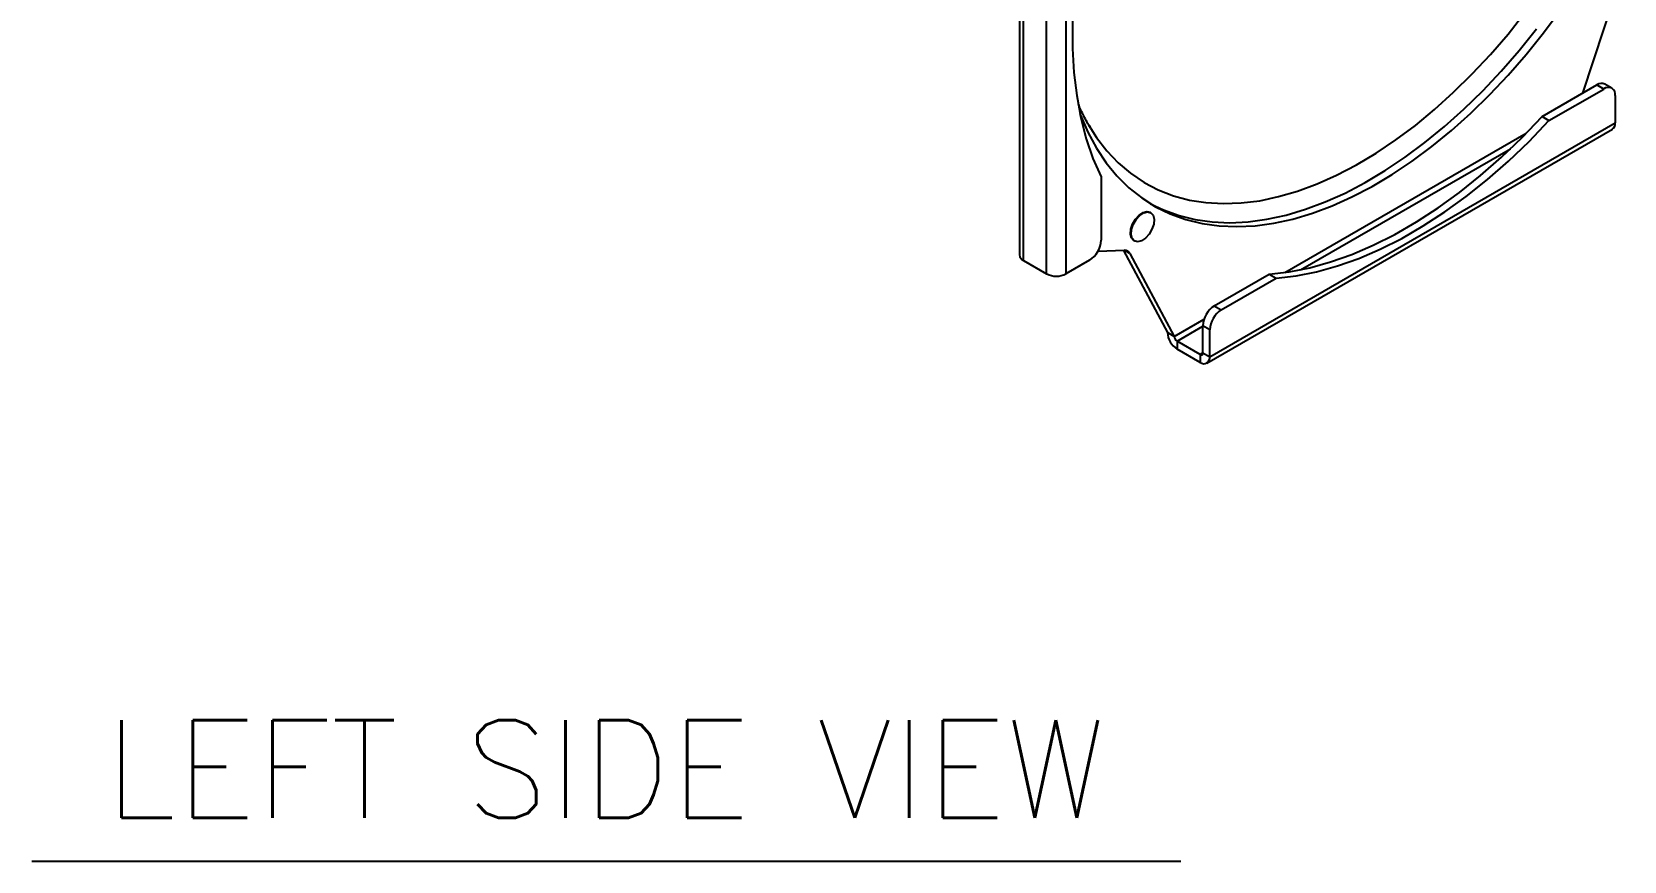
# Model space of a CAD drawing. Extents: x 16.5 to 113.1, y 4.4 to 84.5.
# Drawn here: x 22.81 to 35.03, y 54.68 to 61.04 of the extents above; entities that cross this region are included whole.
import ezdxf
from ezdxf.enums import TextEntityAlignment as Align

# ---------------------------------------------------------------- set-up
doc = ezdxf.new("R2010")
doc.units = 0
doc.header["$MEASUREMENT"] = 0
doc.layers.add('OBJECT', color=7, linetype='CONTINUOUS')
doc.styles.get("Standard").update_dxf_attribs({"font": 'SIMPLEX'})

msp = doc.modelspace()

# ---------------------------------------------------------------- linework, layer by layer
at = {"layer": 'OBJECT'}
for p, q in [((30.391, 62.926), (30.391, 59.333)), ((30.422, 59.29), (30.422, 62.883)), ((30.598, 59.188), (30.598, 62.781)), ((30.747, 62.781), (30.747, 59.188)), ((34.712, 60.575), (35.029, 61.533)), ((34.399, 60.394), (34.82, 60.637)), ((34.452, 60.364), (34.873, 60.606)), ((34.873, 60.606), (34.82, 60.637)), ((34.935, 60.612), (34.882, 60.643)), ((34.961, 60.555), (34.961, 60.347)), ((31.85, 58.551), (34.961, 60.347)), ((34.399, 60.394), (34.452, 60.364)), ((30.924, 60.325), (30.937, 60.303)), ((31.828, 58.503), (34.939, 60.299)), ((32.427, 59.198), (34.278, 60.267)), ((32.547, 59.219), (34.158, 60.148)), ((31.016, 59.931), (31.016, 59.445)), ((31.397, 59.657), (31.392, 59.66)), ((30.992, 59.362), (31.195, 59.369)), ((31.188, 59.368), (31.525, 58.739)), ((31.238, 59.344), (31.195, 59.369)), ((31.267, 59.443), (31.272, 59.44)), ((30.422, 59.29), (30.598, 59.188)), ((30.927, 59.292), (30.747, 59.188)), ((31.238, 59.344), (31.578, 58.708)), ((31.885, 58.943), (32.306, 59.185)), ((31.938, 58.912), (32.359, 59.155)), ((32.306, 59.185), (32.359, 59.155)), ((31.885, 58.943), (31.938, 58.912)), ((31.578, 58.708), (31.806, 58.84)), ((31.599, 58.671), (31.797, 58.786)), ((31.85, 58.759), (31.797, 58.79)), ((31.797, 58.581), (31.797, 58.79)), ((31.85, 58.551), (31.85, 58.759)), ((31.578, 58.708), (31.525, 58.739)), ((31.776, 58.569), (31.599, 58.671)), ((31.599, 58.671), (31.599, 58.61)), ((31.776, 58.508), (31.599, 58.61)), ((31.797, 58.581), (31.776, 58.569)), ((31.776, 58.569), (31.776, 58.508)), ((31.797, 58.581), (31.85, 58.551))]:
    msp.add_line(p, q, dxfattribs=at)
at = {"layer": 'OBJECT', "color": 1}
msp.add_line((22.814, 54.682), (31.629, 54.682), dxfattribs=at)
at = {"layer": 'OBJECT', "flags": 128}
for points in [[(31.016, 62.348), (30.954, 62.135), (30.902, 61.923), (30.861, 61.714), (30.829, 61.508), (30.808, 61.306), (30.798, 61.109), (30.798, 60.918), (30.808, 60.733), (30.829, 60.555), (30.861, 60.386), (30.902, 60.224), (30.954, 60.073), (31.016, 59.931)], [(30.854, 60.414), (30.858, 60.406), (30.915, 60.274), (30.981, 60.152), (31.055, 60.04), (31.138, 59.939), (31.23, 59.849), (31.328, 59.77), (31.434, 59.702), (31.547, 59.647), (31.667, 59.604), (31.792, 59.573), (31.922, 59.555), (32.058, 59.55), (32.198, 59.557), (32.341, 59.576), (32.488, 59.608), (32.637, 59.653), (32.789, 59.709), (32.941, 59.778), (33.095, 59.858), (33.249, 59.949), (33.402, 60.052), (33.554, 60.165), (33.704, 60.288), (33.852, 60.421), (33.998, 60.563), (34.139, 60.713), (34.277, 60.871), (34.41, 61.037), (34.538, 61.209)], [(30.937, 60.303), (30.981, 60.235), (31.06, 60.132), (31.148, 60.04), (31.243, 59.959), (31.346, 59.889), (31.455, 59.832), (31.571, 59.787), (31.694, 59.754), (31.821, 59.734), (31.954, 59.727), (32.091, 59.732), (32.233, 59.749), (32.377, 59.78), (32.524, 59.823), (32.673, 59.878), (32.823, 59.945), (32.975, 60.024), (33.126, 60.114), (33.277, 60.215), (33.427, 60.327), (33.575, 60.449), (33.721, 60.581), (33.864, 60.722), (34.003, 60.871), (34.138, 61.028), (34.268, 61.192)], [(31.395, 59.726), (31.494, 59.678), (31.614, 59.635), (31.739, 59.604), (31.869, 59.586), (32.005, 59.58), (32.145, 59.587), (32.288, 59.607), (32.435, 59.639), (32.584, 59.683), (32.736, 59.74), (32.888, 59.808), (33.042, 59.888), (33.196, 59.98), (33.349, 60.082), (33.501, 60.195), (33.651, 60.319), (33.799, 60.451), (33.945, 60.593), (34.086, 60.744), (34.224, 60.902), (34.357, 61.068)], [(32.306, 59.185), (32.46, 59.203), (32.617, 59.234), (32.777, 59.279), (32.94, 59.336), (33.104, 59.407), (33.27, 59.49), (33.435, 59.586), (33.601, 59.694), (33.765, 59.813), (33.928, 59.943), (34.088, 60.084), (34.246, 60.234), (34.399, 60.394)], [(32.359, 59.155), (32.513, 59.173), (32.67, 59.204), (32.83, 59.248), (32.993, 59.306), (33.157, 59.376), (33.323, 59.46), (33.488, 59.555), (33.654, 59.663), (33.818, 59.782), (33.981, 59.912), (34.141, 60.053), (34.299, 60.204), (34.452, 60.364)], [(31.267, 59.443), (31.266, 59.444), (31.249, 59.463), (31.241, 59.493), (31.244, 59.53), (31.258, 59.57), (31.28, 59.607), (31.308, 59.638), (31.338, 59.658), (31.368, 59.666), (31.392, 59.66)], [(31.296, 59.434), (31.271, 59.441), (31.254, 59.46), (31.246, 59.49), (31.25, 59.527), (31.263, 59.567), (31.285, 59.604), (31.313, 59.635), (31.343, 59.655), (31.373, 59.663), (31.398, 59.656), (31.415, 59.637), (31.423, 59.607), (31.42, 59.57), (31.406, 59.53), (31.384, 59.493), (31.356, 59.462), (31.326, 59.442), (31.296, 59.434)]]:
    msp.add_lwpolyline(points, dxfattribs=at)
at = {"layer": 'OBJECT'}
for centre, radius, start, end in [((34.856, 60.586), 0.0629, 65.694, 125.6171), ((34.907, 60.564), 0.0546, 350.7862, 129.2033), ((34.909, 60.342), 0.0524, 305.4394, 5.8733), ((30.824, 59.454), 0.192, 302.6054, 357.3946), ((31.198, 59.324), 0.0445, 26.7371, 93.2522), ((30.443, 59.338), 0.0528, 185.6953, 245.6252), ((30.673, 59.331), 0.161, 242.6097, 297.3905), ((31.989, 58.781), 0.192, 122.6055, 177.3944), ((32.042, 58.75), 0.192, 122.6055, 177.3944), ((31.686, 58.746), 0.161, 182.6056, 237.3945), ((31.624, 58.71), 0.0461, 182.6058, 237.3948), ((31.784, 58.579), 0.0131, 230.7963, 9.2164), ((31.805, 58.544), 0.0458, 230.7967, 9.2146)]:
    msp.add_arc(centre, radius, start, end, dxfattribs=at)
msp.add_open_spline([(30.936, 60.305), (30.918, 60.336), (30.884, 60.394), (30.855, 60.46), (30.842, 60.491)], degree=3, knots=[0, 0, 0, 0, 0.528508, 1, 1, 1, 1], dxfattribs=at)

# ---------------------------------------------------------------- texts
at = {"layer": 'OBJECT', "color": 1}
msp.add_text('LEFT SIDE VIEW', height=0.75, dxfattribs=at).set_placement((27.214, 55.013), align=Align.CENTER)

doc.saveas('drawing.dxf')
